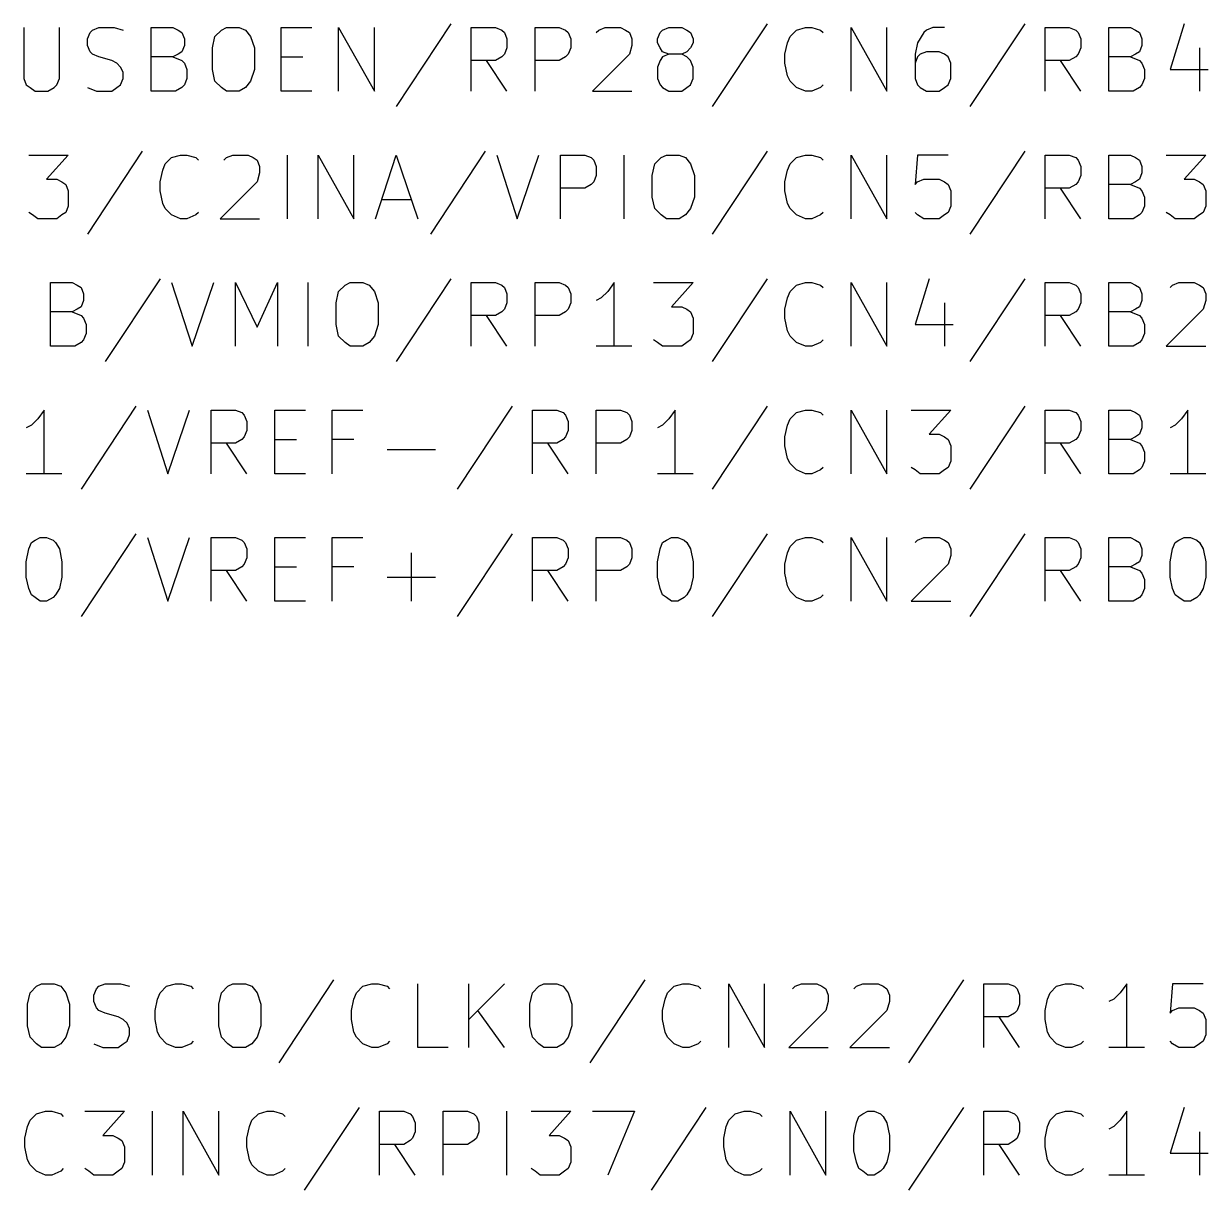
# Model space of a CAD drawing. Extents: x 10 to 287, y -200 to -10.
# Drawn here: x 123.77 to 147.37, y -101.22 to -77.98 of the extents above; entities that cross this region are included whole.
import ezdxf

# ---------------------------------------------------------------- set-up
doc = ezdxf.new("R2010")
doc.units = 0
doc.header["$MEASUREMENT"] = 0

msp = doc.modelspace()

# ---------------------------------------------------------------- linework, layer by layer
at = {"layer": 'Cyan 2'}
for p, q in [((123.774, -78.0542), (123.774, -79.0702)), ((124.485, -79.0702), (124.485, -78.0542)), ((125.095, -78.1558), (125.146, -78.105)), ((125.146, -78.105), (125.273, -78.0542)), ((125.273, -78.0542), (125.578, -78.0542)), ((125.578, -78.0542), (125.755, -78.105)), ((126.314, -79.3242), (126.314, -78.0542)), ((126.314, -78.0542), (126.746, -78.0542)), ((126.746, -78.0542), (126.848, -78.105)), ((126.848, -78.105), (126.924, -78.1558)), ((127.584, -78.232), (127.711, -78.105)), ((127.711, -78.105), (127.813, -78.0542)), ((127.813, -78.0542), (128.067, -78.0542)), ((128.067, -78.0542), (128.194, -78.105)), ((128.194, -78.105), (128.295, -78.232)), ((128.905, -79.3242), (128.905, -78.0542)), ((128.905, -78.0542), (129.515, -78.0542)), ((130.048, -79.3242), (130.048, -78.0542)), ((130.048, -78.0542), (130.759, -79.3242)), ((130.759, -79.3242), (130.759, -78.0542)), ((132.283, -77.978), (131.191, -79.629)), ((132.69, -79.3242), (132.69, -78.0542)), ((132.69, -78.0542), (133.172, -78.0542)), ((133.172, -78.0542), (133.299, -78.105)), ((133.299, -78.105), (133.35, -78.1558)), ((133.96, -79.3242), (133.96, -78.0542)), ((133.96, -78.0542), (134.442, -78.0542)), ((134.442, -78.0542), (134.569, -78.105)), ((134.569, -78.105), (134.62, -78.1558)), ((135.179, -78.1558), (135.23, -78.105)), ((135.23, -78.105), (135.357, -78.0542)), ((135.357, -78.0542), (135.661, -78.0542)), ((135.661, -78.0542), (135.763, -78.105)), ((135.763, -78.105), (135.839, -78.1558)), ((136.449, -78.1558), (136.5, -78.105)), ((136.5, -78.105), (136.627, -78.0542)), ((136.627, -78.0542), (136.881, -78.0542)), ((136.881, -78.0542), (136.982, -78.105)), ((136.982, -78.105), (137.058, -78.1558)), ((138.582, -77.978), (137.49, -79.629)), ((139.04, -78.232), (139.167, -78.105)), ((139.167, -78.105), (139.344, -78.0542)), ((139.344, -78.0542), (139.471, -78.0542)), ((139.471, -78.0542), (139.649, -78.105)), ((139.649, -78.105), (139.7, -78.1558)), ((140.259, -79.3242), (140.259, -78.0542)), ((140.259, -78.0542), (140.97, -79.3242)), ((140.97, -79.3242), (140.97, -78.0542)), ((141.757, -78.105), (141.707, -78.1558)), ((141.884, -78.0542), (141.757, -78.105)), ((142.113, -78.0542), (141.884, -78.0542)), ((143.713, -77.978), (142.621, -79.629)), ((144.12, -79.3242), (144.12, -78.0542)), ((144.12, -78.0542), (144.602, -78.0542)), ((144.602, -78.0542), (144.729, -78.105)), ((144.729, -78.105), (144.78, -78.1558)), ((145.39, -79.3242), (145.39, -78.0542)), ((145.39, -78.0542), (145.821, -78.0542)), ((145.821, -78.0542), (145.923, -78.105)), ((145.923, -78.105), (145.999, -78.1558)), ((146.888, -77.978), (146.609, -78.8924)), ((125.044, -78.2828), (125.095, -78.1558)), ((125.044, -78.4098), (125.044, -78.2828)), ((126.924, -78.1558), (126.975, -78.2828)), ((126.975, -78.2828), (126.975, -78.4098)), ((127.533, -78.4606), (127.584, -78.232)), ((128.295, -78.232), (128.372, -78.4606)), ((133.35, -78.1558), (133.401, -78.2828)), ((133.401, -78.2828), (133.401, -78.4606)), ((134.62, -78.1558), (134.671, -78.2828)), ((134.671, -78.2828), (134.671, -78.4606)), ((135.839, -78.1558), (135.89, -78.2828)), ((135.89, -78.2828), (135.89, -78.4098)), ((136.398, -78.2828), (136.449, -78.1558)), ((136.398, -78.359), (136.398, -78.2828)), ((137.058, -78.1558), (137.109, -78.2828)), ((137.109, -78.2828), (137.109, -78.359)), ((138.989, -78.359), (139.04, -78.232)), ((141.707, -78.1558), (141.58, -78.359)), ((144.78, -78.1558), (144.831, -78.2828)), ((144.831, -78.2828), (144.831, -78.4606)), ((145.999, -78.1558), (146.05, -78.2828)), ((146.05, -78.2828), (146.05, -78.4098)), ((125.095, -78.5368), (125.044, -78.4098)), ((125.146, -78.5876), (125.095, -78.5368)), ((126.924, -78.5368), (126.848, -78.5876)), ((126.975, -78.4098), (126.924, -78.5368)), ((127.533, -78.8924), (127.533, -78.4606)), ((128.372, -78.4606), (128.372, -78.8924)), ((133.401, -78.4606), (133.35, -78.5876)), ((134.671, -78.4606), (134.62, -78.5876)), ((135.89, -78.4098), (135.839, -78.5876)), ((136.449, -78.4606), (136.398, -78.359)), ((136.5, -78.5368), (136.449, -78.4606)), ((136.627, -78.5876), (136.5, -78.5368)), ((136.982, -78.5368), (136.881, -78.5876)), ((137.058, -78.4606), (136.982, -78.5368)), ((137.109, -78.359), (137.058, -78.4606)), ((138.938, -78.5876), (138.989, -78.359)), ((141.58, -78.359), (141.529, -78.5876)), ((141.757, -78.5368), (141.63, -78.5876)), ((142.011, -78.5368), (141.757, -78.5368)), ((142.113, -78.5876), (142.011, -78.5368)), ((144.831, -78.4606), (144.78, -78.5876)), ((145.999, -78.5368), (145.923, -78.5876)), ((146.05, -78.4098), (145.999, -78.5368)), ((147.193, -78.4606), (147.193, -79.3242)), ((125.273, -78.6384), (125.146, -78.5876)), ((125.527, -78.7146), (125.273, -78.6384)), ((125.628, -78.7654), (125.527, -78.7146)), ((125.705, -78.8416), (125.628, -78.7654)), ((126.746, -78.6384), (126.314, -78.6384)), ((126.848, -78.5876), (126.746, -78.6384)), ((126.746, -78.6384), (126.924, -78.7146)), ((126.924, -78.7146), (126.975, -78.7654)), ((126.975, -78.7654), (127.025, -78.8924)), ((128.905, -78.6384), (129.337, -78.6384)), ((133.172, -78.7146), (132.69, -78.7146)), ((133.401, -79.3242), (132.994, -78.7146)), ((133.299, -78.6384), (133.172, -78.7146)), ((133.35, -78.5876), (133.299, -78.6384)), ((134.442, -78.7146), (133.96, -78.7146)), ((134.569, -78.6384), (134.442, -78.7146)), ((134.62, -78.5876), (134.569, -78.6384)), ((135.839, -78.5876), (135.103, -79.3242)), ((136.449, -78.7146), (136.398, -78.8416)), ((136.5, -78.6384), (136.449, -78.7146)), ((136.627, -78.5876), (136.5, -78.6384)), ((136.881, -78.5876), (136.627, -78.5876)), ((136.982, -78.6384), (136.881, -78.5876)), ((137.058, -78.7146), (136.982, -78.6384)), ((137.109, -78.8416), (137.058, -78.7146)), ((138.938, -78.7654), (138.938, -78.5876)), ((138.989, -79.0194), (138.938, -78.7654)), ((141.529, -78.5876), (141.529, -79.0702)), ((141.58, -78.6384), (141.529, -78.7654)), ((141.63, -78.5876), (141.58, -78.6384)), ((142.189, -78.6384), (142.113, -78.5876)), ((142.24, -78.7654), (142.189, -78.6384)), ((142.24, -79.0702), (142.24, -78.7654)), ((144.602, -78.7146), (144.12, -78.7146)), ((144.831, -79.3242), (144.424, -78.7146)), ((144.729, -78.6384), (144.602, -78.7146)), ((144.78, -78.5876), (144.729, -78.6384)), ((145.821, -78.6384), (145.39, -78.6384)), ((145.923, -78.5876), (145.821, -78.6384)), ((145.821, -78.6384), (145.999, -78.7146)), ((145.999, -78.7146), (146.05, -78.7654)), ((146.05, -78.7654), (146.101, -78.8924)), ((125.755, -78.9432), (125.705, -78.8416)), ((125.755, -79.0702), (125.755, -78.9432)), ((127.025, -78.8924), (127.025, -79.0702)), ((127.584, -79.121), (127.533, -78.8924)), ((128.372, -78.8924), (128.295, -79.121)), ((136.398, -78.8416), (136.398, -79.0702)), ((137.109, -79.0702), (137.109, -78.8416)), ((139.04, -79.121), (138.989, -79.0194)), ((146.101, -78.8924), (146.101, -79.0702)), ((146.609, -78.8924), (147.371, -78.8924)), ((123.774, -79.0702), (123.825, -79.1972)), ((123.825, -79.1972), (123.901, -79.248)), ((123.901, -79.248), (124.003, -79.3242)), ((124.257, -79.3242), (124.384, -79.248)), ((124.384, -79.248), (124.435, -79.1972)), ((124.435, -79.1972), (124.485, -79.0702)), ((125.044, -79.248), (125.222, -79.3242)), ((125.527, -79.3242), (125.628, -79.248)), ((125.628, -79.248), (125.705, -79.1972)), ((125.705, -79.1972), (125.755, -79.0702)), ((126.924, -79.248), (126.797, -79.3242)), ((126.975, -79.1972), (126.924, -79.248)), ((127.025, -79.0702), (126.975, -79.1972)), ((127.711, -79.248), (127.584, -79.121)), ((127.813, -79.3242), (127.711, -79.248)), ((128.194, -79.248), (128.067, -79.3242)), ((128.295, -79.121), (128.194, -79.248)), ((136.398, -79.0702), (136.449, -79.1972)), ((136.449, -79.1972), (136.5, -79.248)), ((136.5, -79.248), (136.627, -79.3242)), ((136.881, -79.3242), (136.982, -79.248)), ((136.982, -79.248), (137.058, -79.1972)), ((137.058, -79.1972), (137.109, -79.0702)), ((139.167, -79.248), (139.04, -79.121)), ((139.344, -79.3242), (139.167, -79.248)), ((139.649, -79.248), (139.471, -79.3242)), ((139.7, -79.1972), (139.649, -79.248)), ((141.529, -79.0702), (141.58, -79.1972)), ((141.58, -79.1972), (141.63, -79.248)), ((141.63, -79.248), (141.757, -79.3242)), ((142.011, -79.3242), (142.113, -79.248)), ((142.113, -79.248), (142.189, -79.1972)), ((142.189, -79.1972), (142.24, -79.0702)), ((145.999, -79.248), (145.872, -79.3242)), ((146.05, -79.1972), (145.999, -79.248)), ((146.101, -79.0702), (146.05, -79.1972)), ((124.003, -79.3242), (124.257, -79.3242)), ((125.222, -79.3242), (125.527, -79.3242)), ((126.797, -79.3242), (126.314, -79.3242)), ((128.067, -79.3242), (127.813, -79.3242)), ((129.515, -79.3242), (128.905, -79.3242)), ((135.103, -79.3242), (135.89, -79.3242)), ((136.627, -79.3242), (136.881, -79.3242)), ((139.471, -79.3242), (139.344, -79.3242)), ((141.757, -79.3242), (142.011, -79.3242)), ((145.872, -79.3242), (145.39, -79.3242)), ((123.876, -80.5942), (124.663, -80.5942)), ((124.663, -80.5942), (124.231, -81.0768)), ((126.136, -80.518), (125.044, -82.169)), ((126.594, -80.772), (126.721, -80.645)), ((126.721, -80.645), (126.898, -80.5942)), ((126.898, -80.5942), (127.025, -80.5942)), ((127.025, -80.5942), (127.203, -80.645)), ((127.203, -80.645), (127.254, -80.6958)), ((127.762, -80.6958), (127.813, -80.645)), ((127.813, -80.645), (127.94, -80.5942)), ((127.94, -80.5942), (128.245, -80.5942)), ((128.245, -80.5942), (128.346, -80.645)), ((128.346, -80.645), (128.422, -80.6958)), ((128.422, -80.6958), (128.473, -80.8228)), ((129.032, -81.8642), (129.032, -80.5942)), ((129.642, -81.8642), (129.642, -80.5942)), ((129.642, -80.5942), (130.353, -81.8642)), ((130.353, -81.8642), (130.353, -80.5942)), ((130.785, -81.8642), (131.191, -80.5942)), ((131.191, -80.5942), (131.623, -81.8642)), ((132.969, -80.518), (131.877, -82.169)), ((133.198, -80.5942), (133.604, -81.8642)), ((133.604, -81.8642), (134.036, -80.5942)), ((134.468, -81.8642), (134.468, -80.5942)), ((134.468, -80.5942), (134.95, -80.5942)), ((134.95, -80.5942), (135.077, -80.645)), ((135.077, -80.645), (135.128, -80.6958)), ((135.128, -80.6958), (135.179, -80.8228)), ((135.738, -81.8642), (135.738, -80.5942)), ((136.347, -80.772), (136.474, -80.645)), ((136.474, -80.645), (136.576, -80.5942)), ((136.576, -80.5942), (136.83, -80.5942)), ((136.83, -80.5942), (136.957, -80.645)), ((136.957, -80.645), (137.058, -80.772)), ((138.582, -80.518), (137.49, -82.169)), ((139.04, -80.772), (139.167, -80.645)), ((139.167, -80.645), (139.344, -80.5942)), ((139.344, -80.5942), (139.471, -80.5942)), ((139.471, -80.5942), (139.649, -80.645)), ((139.649, -80.645), (139.7, -80.6958)), ((140.259, -81.8642), (140.259, -80.5942)), ((140.259, -80.5942), (140.97, -81.8642)), ((140.97, -81.8642), (140.97, -80.5942)), ((141.58, -80.5942), (141.529, -81.1784)), ((142.189, -80.5942), (141.58, -80.5942)), ((143.713, -80.518), (142.621, -82.169)), ((144.12, -81.8642), (144.12, -80.5942)), ((144.12, -80.5942), (144.602, -80.5942)), ((144.602, -80.5942), (144.729, -80.645)), ((144.729, -80.645), (144.78, -80.6958)), ((144.78, -80.6958), (144.831, -80.8228)), ((145.39, -81.8642), (145.39, -80.5942)), ((145.39, -80.5942), (145.821, -80.5942)), ((145.821, -80.5942), (145.923, -80.645)), ((145.923, -80.645), (145.999, -80.6958)), ((145.999, -80.6958), (146.05, -80.8228)), ((146.533, -80.5942), (147.32, -80.5942)), ((147.32, -80.5942), (146.888, -81.0768)), ((126.492, -81.1276), (126.543, -80.899)), ((126.543, -80.899), (126.594, -80.772)), ((128.473, -80.8228), (128.473, -80.9498)), ((135.179, -80.8228), (135.179, -81.0006)), ((136.296, -81.0006), (136.347, -80.772)), ((137.058, -80.772), (137.135, -81.0006)), ((138.938, -81.1276), (138.989, -80.899)), ((138.989, -80.899), (139.04, -80.772)), ((144.831, -80.8228), (144.831, -81.0006)), ((146.05, -80.8228), (146.05, -80.9498)), ((124.231, -81.0768), (124.435, -81.0768)), ((124.435, -81.0768), (124.536, -81.1276)), ((124.536, -81.1276), (124.612, -81.1784)), ((126.492, -81.3054), (126.492, -81.1276)), ((128.422, -81.1276), (127.686, -81.8642)), ((128.473, -80.9498), (128.422, -81.1276)), ((135.128, -81.1276), (135.077, -81.1784)), ((135.179, -81.0006), (135.128, -81.1276)), ((136.296, -81.4324), (136.296, -81.0006)), ((137.135, -81.0006), (137.135, -81.4324)), ((138.938, -81.3054), (138.938, -81.1276)), ((141.529, -81.1784), (141.58, -81.1276)), ((141.58, -81.1276), (141.707, -81.0768)), ((141.707, -81.0768), (142.011, -81.0768)), ((142.011, -81.0768), (142.113, -81.1276)), ((142.113, -81.1276), (142.189, -81.1784)), ((144.78, -81.1276), (144.729, -81.1784)), ((144.831, -81.0006), (144.78, -81.1276)), ((145.923, -81.1276), (145.821, -81.1784)), ((145.999, -81.0768), (145.923, -81.1276)), ((146.05, -80.9498), (145.999, -81.0768)), ((146.888, -81.0768), (147.091, -81.0768)), ((147.091, -81.0768), (147.193, -81.1276)), ((147.193, -81.1276), (147.269, -81.1784)), ((124.612, -81.1784), (124.663, -81.3054)), ((124.663, -81.3054), (124.663, -81.6102)), ((126.543, -81.5594), (126.492, -81.3054)), ((134.95, -81.2546), (134.468, -81.2546)), ((135.077, -81.1784), (134.95, -81.2546)), ((138.989, -81.5594), (138.938, -81.3054)), ((142.189, -81.1784), (142.24, -81.3054)), ((142.24, -81.3054), (142.24, -81.6102)), ((144.602, -81.2546), (144.12, -81.2546)), ((144.831, -81.8642), (144.424, -81.2546)), ((144.729, -81.1784), (144.602, -81.2546)), ((145.821, -81.1784), (145.39, -81.1784)), ((145.821, -81.1784), (145.999, -81.2546)), ((145.999, -81.2546), (146.05, -81.3054)), ((146.05, -81.3054), (146.101, -81.4324)), ((147.269, -81.1784), (147.32, -81.3054)), ((147.32, -81.3054), (147.32, -81.6102)), ((124.663, -81.6102), (124.612, -81.7372)), ((126.594, -81.661), (126.543, -81.5594)), ((130.912, -81.4832), (131.496, -81.4832)), ((136.347, -81.661), (136.296, -81.4324)), ((137.135, -81.4324), (137.058, -81.661)), ((139.04, -81.661), (138.989, -81.5594)), ((142.24, -81.6102), (142.189, -81.7372)), ((146.101, -81.6102), (146.05, -81.7372)), ((146.101, -81.4324), (146.101, -81.6102)), ((147.32, -81.6102), (147.269, -81.7372)), ((123.952, -81.788), (123.876, -81.7372)), ((124.054, -81.8642), (123.952, -81.788)), ((124.435, -81.8642), (124.054, -81.8642)), ((124.536, -81.788), (124.435, -81.8642)), ((124.612, -81.7372), (124.536, -81.788)), ((126.721, -81.788), (126.594, -81.661)), ((126.898, -81.8642), (126.721, -81.788)), ((127.025, -81.8642), (126.898, -81.8642)), ((127.203, -81.788), (127.025, -81.8642)), ((127.254, -81.7372), (127.203, -81.788)), ((127.686, -81.8642), (128.473, -81.8642)), ((136.474, -81.788), (136.347, -81.661)), ((136.576, -81.8642), (136.474, -81.788)), ((136.83, -81.8642), (136.576, -81.8642)), ((136.957, -81.788), (136.83, -81.8642)), ((137.058, -81.661), (136.957, -81.788)), ((139.167, -81.788), (139.04, -81.661)), ((139.344, -81.8642), (139.167, -81.788)), ((139.471, -81.8642), (139.344, -81.8642)), ((139.649, -81.788), (139.471, -81.8642)), ((139.7, -81.7372), (139.649, -81.788)), ((141.58, -81.788), (141.529, -81.7372)), ((141.707, -81.8642), (141.58, -81.788)), ((142.011, -81.8642), (141.707, -81.8642)), ((142.113, -81.788), (142.011, -81.8642)), ((142.189, -81.7372), (142.113, -81.788)), ((145.872, -81.8642), (145.39, -81.8642)), ((145.999, -81.788), (145.872, -81.8642)), ((146.05, -81.7372), (145.999, -81.788)), ((146.609, -81.788), (146.533, -81.7372)), ((146.71, -81.8642), (146.609, -81.788)), ((147.091, -81.8642), (146.71, -81.8642)), ((147.193, -81.788), (147.091, -81.8642)), ((147.269, -81.7372), (147.193, -81.788)), ((126.492, -83.058), (125.4, -84.709)), ((132.283, -83.058), (131.191, -84.709)), ((138.582, -83.058), (137.49, -84.709)), ((141.808, -83.058), (141.529, -83.9724)), ((143.713, -83.058), (142.621, -84.709)), ((124.308, -84.4042), (124.308, -83.1342)), ((124.308, -83.1342), (124.739, -83.1342)), ((124.739, -83.1342), (124.841, -83.185)), ((124.841, -83.185), (124.917, -83.2358)), ((124.917, -83.2358), (124.968, -83.3628)), ((126.721, -83.1342), (127.127, -84.4042)), ((127.127, -84.4042), (127.559, -83.1342)), ((127.991, -84.4042), (127.991, -83.1342)), ((127.991, -83.1342), (128.422, -84.0232)), ((128.422, -84.0232), (128.829, -83.1342)), ((128.829, -83.1342), (128.829, -84.4042)), ((129.438, -84.4042), (129.438, -83.1342)), ((130.048, -83.312), (130.175, -83.185)), ((130.175, -83.185), (130.277, -83.1342)), ((130.277, -83.1342), (130.531, -83.1342)), ((130.531, -83.1342), (130.658, -83.185)), ((130.658, -83.185), (130.759, -83.312)), ((132.69, -84.4042), (132.69, -83.1342)), ((132.69, -83.1342), (133.172, -83.1342)), ((133.172, -83.1342), (133.299, -83.185)), ((133.299, -83.185), (133.35, -83.2358)), ((133.35, -83.2358), (133.401, -83.3628)), ((133.96, -84.4042), (133.96, -83.1342)), ((133.96, -83.1342), (134.442, -83.1342)), ((134.442, -83.1342), (134.569, -83.185)), ((134.569, -83.185), (134.62, -83.2358)), ((134.62, -83.2358), (134.671, -83.3628)), ((135.534, -83.1342), (135.407, -83.312)), ((135.534, -84.4042), (135.534, -83.1342)), ((136.322, -83.1342), (137.109, -83.1342)), ((137.109, -83.1342), (136.677, -83.6168)), ((139.04, -83.312), (139.167, -83.185)), ((139.167, -83.185), (139.344, -83.1342)), ((139.344, -83.1342), (139.471, -83.1342)), ((139.471, -83.1342), (139.649, -83.185)), ((139.649, -83.185), (139.7, -83.2358)), ((140.259, -84.4042), (140.259, -83.1342)), ((140.259, -83.1342), (140.97, -84.4042)), ((140.97, -84.4042), (140.97, -83.1342)), ((144.12, -84.4042), (144.12, -83.1342)), ((144.12, -83.1342), (144.602, -83.1342)), ((144.602, -83.1342), (144.729, -83.185)), ((144.729, -83.185), (144.78, -83.2358)), ((144.78, -83.2358), (144.831, -83.3628)), ((145.39, -84.4042), (145.39, -83.1342)), ((145.39, -83.1342), (145.821, -83.1342)), ((145.821, -83.1342), (145.923, -83.185)), ((145.923, -83.185), (145.999, -83.2358)), ((145.999, -83.2358), (146.05, -83.3628)), ((146.609, -83.2358), (146.66, -83.185)), ((146.66, -83.185), (146.787, -83.1342)), ((146.787, -83.1342), (147.091, -83.1342)), ((147.091, -83.1342), (147.193, -83.185)), ((147.193, -83.185), (147.269, -83.2358)), ((147.269, -83.2358), (147.32, -83.3628)), ((124.968, -83.4898), (124.917, -83.6168)), ((124.968, -83.3628), (124.968, -83.4898)), ((129.997, -83.5406), (130.048, -83.312)), ((130.759, -83.312), (130.835, -83.5406)), ((133.401, -83.3628), (133.401, -83.5406)), ((134.671, -83.3628), (134.671, -83.5406)), ((135.28, -83.439), (135.179, -83.4898)), ((135.407, -83.312), (135.28, -83.439)), ((138.938, -83.6676), (138.989, -83.439)), ((138.989, -83.439), (139.04, -83.312)), ((144.831, -83.3628), (144.831, -83.5406)), ((146.05, -83.4898), (145.999, -83.6168)), ((146.05, -83.3628), (146.05, -83.4898)), ((147.32, -83.4898), (147.269, -83.6676)), ((147.32, -83.3628), (147.32, -83.4898)), ((124.739, -83.7184), (124.308, -83.7184)), ((124.841, -83.6676), (124.739, -83.7184)), ((124.739, -83.7184), (124.917, -83.7946)), ((124.917, -83.6168), (124.841, -83.6676)), ((129.997, -83.9724), (129.997, -83.5406)), ((130.835, -83.5406), (130.835, -83.9724)), ((133.299, -83.7184), (133.172, -83.7946)), ((133.35, -83.6676), (133.299, -83.7184)), ((133.401, -83.5406), (133.35, -83.6676)), ((134.569, -83.7184), (134.442, -83.7946)), ((134.62, -83.6676), (134.569, -83.7184)), ((134.671, -83.5406), (134.62, -83.6676)), ((136.677, -83.6168), (136.881, -83.6168)), ((136.881, -83.6168), (136.982, -83.6676)), ((136.982, -83.6676), (137.058, -83.7184)), ((137.058, -83.7184), (137.109, -83.8454)), ((138.938, -83.8454), (138.938, -83.6676)), ((142.113, -83.5406), (142.113, -84.4042)), ((144.729, -83.7184), (144.602, -83.7946)), ((144.78, -83.6676), (144.729, -83.7184)), ((144.831, -83.5406), (144.78, -83.6676)), ((145.821, -83.7184), (145.39, -83.7184)), ((145.923, -83.6676), (145.821, -83.7184)), ((145.821, -83.7184), (145.999, -83.7946)), ((145.999, -83.6168), (145.923, -83.6676)), ((147.269, -83.6676), (146.533, -84.4042)), ((124.917, -83.7946), (124.968, -83.8454)), ((124.968, -83.8454), (125.019, -83.9724)), ((125.019, -83.9724), (125.019, -84.1502)), ((130.048, -84.201), (129.997, -83.9724)), ((130.835, -83.9724), (130.759, -84.201)), ((133.172, -83.7946), (132.69, -83.7946)), ((133.401, -84.4042), (132.994, -83.7946)), ((134.442, -83.7946), (133.96, -83.7946)), ((137.109, -83.8454), (137.109, -84.1502)), ((138.989, -84.0994), (138.938, -83.8454)), ((141.529, -83.9724), (142.291, -83.9724)), ((144.602, -83.7946), (144.12, -83.7946)), ((144.831, -84.4042), (144.424, -83.7946)), ((145.999, -83.7946), (146.05, -83.8454)), ((146.05, -83.8454), (146.101, -83.9724)), ((146.101, -83.9724), (146.101, -84.1502)), ((125.019, -84.1502), (124.968, -84.2772)), ((130.175, -84.328), (130.048, -84.201)), ((130.759, -84.201), (130.658, -84.328)), ((137.109, -84.1502), (137.058, -84.2772)), ((139.04, -84.201), (138.989, -84.0994)), ((139.167, -84.328), (139.04, -84.201)), ((146.101, -84.1502), (146.05, -84.2772)), ((124.79, -84.4042), (124.308, -84.4042)), ((124.917, -84.328), (124.79, -84.4042)), ((124.968, -84.2772), (124.917, -84.328)), ((130.277, -84.4042), (130.175, -84.328)), ((130.531, -84.4042), (130.277, -84.4042)), ((130.658, -84.328), (130.531, -84.4042)), ((135.89, -84.4042), (135.179, -84.4042)), ((136.398, -84.328), (136.322, -84.2772)), ((136.5, -84.4042), (136.398, -84.328)), ((136.881, -84.4042), (136.5, -84.4042)), ((136.982, -84.328), (136.881, -84.4042)), ((137.058, -84.2772), (136.982, -84.328)), ((139.344, -84.4042), (139.167, -84.328)), ((139.471, -84.4042), (139.344, -84.4042)), ((139.649, -84.328), (139.471, -84.4042)), ((139.7, -84.2772), (139.649, -84.328)), ((145.872, -84.4042), (145.39, -84.4042)), ((145.999, -84.328), (145.872, -84.4042)), ((146.05, -84.2772), (145.999, -84.328)), ((146.533, -84.4042), (147.32, -84.4042)), ((126.009, -85.598), (124.917, -87.249)), ((133.502, -85.598), (132.41, -87.249)), ((138.582, -85.598), (137.49, -87.249)), ((143.713, -85.598), (142.621, -87.249)), ((124.054, -85.852), (123.927, -85.979)), ((124.181, -85.6742), (124.054, -85.852)), ((124.181, -86.9442), (124.181, -85.6742)), ((126.238, -85.6742), (126.644, -86.9442)), ((126.644, -86.9442), (127.076, -85.6742)), ((127.508, -86.9442), (127.508, -85.6742)), ((127.508, -85.6742), (127.991, -85.6742)), ((127.991, -85.6742), (128.118, -85.725)), ((128.118, -85.725), (128.168, -85.7758)), ((128.168, -85.7758), (128.219, -85.9028)), ((128.778, -86.9442), (128.778, -85.6742)), ((128.778, -85.6742), (129.388, -85.6742)), ((129.921, -86.9442), (129.921, -85.6742)), ((129.921, -85.6742), (130.531, -85.6742)), ((133.909, -86.9442), (133.909, -85.6742)), ((133.909, -85.6742), (134.391, -85.6742)), ((134.391, -85.6742), (134.518, -85.725)), ((134.518, -85.725), (134.569, -85.7758)), ((134.569, -85.7758), (134.62, -85.9028)), ((135.179, -86.9442), (135.179, -85.6742)), ((135.179, -85.6742), (135.661, -85.6742)), ((135.661, -85.6742), (135.788, -85.725)), ((135.788, -85.725), (135.839, -85.7758)), ((135.839, -85.7758), (135.89, -85.9028)), ((136.627, -85.852), (136.5, -85.979)), ((136.754, -85.6742), (136.627, -85.852)), ((136.754, -86.9442), (136.754, -85.6742)), ((138.989, -85.979), (139.04, -85.852)), ((139.04, -85.852), (139.167, -85.725)), ((139.167, -85.725), (139.344, -85.6742)), ((139.344, -85.6742), (139.471, -85.6742)), ((139.471, -85.6742), (139.649, -85.725)), ((139.649, -85.725), (139.7, -85.7758)), ((140.259, -86.9442), (140.259, -85.6742)), ((140.259, -85.6742), (140.97, -86.9442)), ((140.97, -86.9442), (140.97, -85.6742)), ((141.453, -85.6742), (142.24, -85.6742)), ((142.24, -85.6742), (141.808, -86.1568)), ((144.12, -86.9442), (144.12, -85.6742)), ((144.12, -85.6742), (144.602, -85.6742)), ((144.602, -85.6742), (144.729, -85.725)), ((144.729, -85.725), (144.78, -85.7758)), ((144.78, -85.7758), (144.831, -85.9028)), ((145.39, -86.9442), (145.39, -85.6742)), ((145.39, -85.6742), (145.821, -85.6742)), ((145.821, -85.6742), (145.923, -85.725)), ((145.923, -85.725), (145.999, -85.7758)), ((145.999, -85.7758), (146.05, -85.9028)), ((146.837, -85.852), (146.71, -85.979)), ((146.964, -85.6742), (146.837, -85.852)), ((146.964, -86.9442), (146.964, -85.6742)), ((123.927, -85.979), (123.825, -86.0298)), ((128.219, -86.0806), (128.168, -86.2076)), ((128.219, -85.9028), (128.219, -86.0806)), ((134.62, -86.0806), (134.569, -86.2076)), ((134.62, -85.9028), (134.62, -86.0806)), ((135.89, -86.0806), (135.839, -86.2076)), ((135.89, -85.9028), (135.89, -86.0806)), ((136.5, -85.979), (136.398, -86.0298)), ((138.938, -86.2076), (138.989, -85.979)), ((144.831, -86.0806), (144.78, -86.2076)), ((144.831, -85.9028), (144.831, -86.0806)), ((146.05, -86.0298), (145.999, -86.1568)), ((146.05, -85.9028), (146.05, -86.0298)), ((146.71, -85.979), (146.609, -86.0298)), ((127.991, -86.3346), (127.508, -86.3346)), ((128.219, -86.9442), (127.813, -86.3346)), ((128.118, -86.2584), (127.991, -86.3346)), ((128.168, -86.2076), (128.118, -86.2584)), ((128.778, -86.2584), (129.21, -86.2584)), ((130.353, -86.2584), (129.921, -86.2584)), ((134.391, -86.3346), (133.909, -86.3346)), ((134.62, -86.9442), (134.214, -86.3346)), ((134.518, -86.2584), (134.391, -86.3346)), ((134.569, -86.2076), (134.518, -86.2584)), ((135.661, -86.3346), (135.179, -86.3346)), ((135.788, -86.2584), (135.661, -86.3346)), ((135.839, -86.2076), (135.788, -86.2584)), ((138.938, -86.3854), (138.938, -86.2076)), ((141.808, -86.1568), (142.011, -86.1568)), ((142.011, -86.1568), (142.113, -86.2076)), ((142.113, -86.2076), (142.189, -86.2584)), ((142.189, -86.2584), (142.24, -86.3854)), ((144.602, -86.3346), (144.12, -86.3346)), ((144.831, -86.9442), (144.424, -86.3346)), ((144.729, -86.2584), (144.602, -86.3346)), ((144.78, -86.2076), (144.729, -86.2584)), ((145.821, -86.2584), (145.39, -86.2584)), ((145.923, -86.2076), (145.821, -86.2584)), ((145.821, -86.2584), (145.999, -86.3346)), ((145.999, -86.1568), (145.923, -86.2076)), ((145.999, -86.3346), (146.05, -86.3854)), ((131.013, -86.4616), (131.978, -86.4616)), ((138.989, -86.6394), (138.938, -86.3854)), ((142.24, -86.3854), (142.24, -86.6902)), ((146.05, -86.3854), (146.101, -86.5124)), ((146.101, -86.5124), (146.101, -86.6902)), ((139.04, -86.741), (138.989, -86.6394)), ((139.167, -86.868), (139.04, -86.741)), ((139.7, -86.8172), (139.649, -86.868)), ((141.529, -86.868), (141.453, -86.8172)), ((142.189, -86.8172), (142.113, -86.868)), ((142.24, -86.6902), (142.189, -86.8172)), ((146.05, -86.8172), (145.999, -86.868)), ((146.101, -86.6902), (146.05, -86.8172)), ((124.536, -86.9442), (123.825, -86.9442)), ((129.388, -86.9442), (128.778, -86.9442)), ((137.109, -86.9442), (136.398, -86.9442)), ((139.344, -86.9442), (139.167, -86.868)), ((139.471, -86.9442), (139.344, -86.9442)), ((139.649, -86.868), (139.471, -86.9442)), ((141.63, -86.9442), (141.529, -86.868)), ((142.011, -86.9442), (141.63, -86.9442)), ((142.113, -86.868), (142.011, -86.9442)), ((145.872, -86.9442), (145.39, -86.9442)), ((145.999, -86.868), (145.872, -86.9442)), ((147.32, -86.9442), (146.609, -86.9442)), ((124.003, -88.265), (124.104, -88.2142)), ((124.104, -88.2142), (124.231, -88.2142)), ((124.231, -88.2142), (124.358, -88.265)), ((126.009, -88.138), (124.917, -89.789)), ((126.238, -88.2142), (126.644, -89.4842)), ((126.644, -89.4842), (127.076, -88.2142)), ((127.508, -89.4842), (127.508, -88.2142)), ((127.508, -88.2142), (127.991, -88.2142)), ((127.991, -88.2142), (128.118, -88.265)), ((128.778, -89.4842), (128.778, -88.2142)), ((128.778, -88.2142), (129.388, -88.2142)), ((129.921, -89.4842), (129.921, -88.2142)), ((129.921, -88.2142), (130.531, -88.2142)), ((133.502, -88.138), (132.41, -89.789)), ((133.909, -89.4842), (133.909, -88.2142)), ((133.909, -88.2142), (134.391, -88.2142)), ((134.391, -88.2142), (134.518, -88.265)), ((135.179, -89.4842), (135.179, -88.2142)), ((135.179, -88.2142), (135.661, -88.2142)), ((135.661, -88.2142), (135.788, -88.265)), ((136.576, -88.265), (136.677, -88.2142)), ((136.677, -88.2142), (136.804, -88.2142)), ((136.804, -88.2142), (136.931, -88.265)), ((138.582, -88.138), (137.49, -89.789)), ((139.167, -88.265), (139.344, -88.2142)), ((139.344, -88.2142), (139.471, -88.2142)), ((139.471, -88.2142), (139.649, -88.265)), ((140.259, -89.4842), (140.259, -88.2142)), ((140.259, -88.2142), (140.97, -89.4842)), ((140.97, -89.4842), (140.97, -88.2142)), ((141.58, -88.265), (141.707, -88.2142)), ((141.707, -88.2142), (142.011, -88.2142)), ((142.011, -88.2142), (142.113, -88.265)), ((143.713, -88.138), (142.621, -89.789)), ((144.12, -89.4842), (144.12, -88.2142)), ((144.12, -88.2142), (144.602, -88.2142)), ((144.602, -88.2142), (144.729, -88.265)), ((145.39, -89.4842), (145.39, -88.2142)), ((145.39, -88.2142), (145.821, -88.2142)), ((145.821, -88.2142), (145.923, -88.265)), ((146.787, -88.265), (146.888, -88.2142)), ((146.888, -88.2142), (147.015, -88.2142)), ((147.015, -88.2142), (147.142, -88.265)), ((123.825, -88.6968), (123.876, -88.4428)), ((123.876, -88.4428), (123.927, -88.3158)), ((123.927, -88.3158), (124.003, -88.265)), ((124.358, -88.265), (124.409, -88.3158)), ((124.409, -88.3158), (124.485, -88.4428)), ((124.485, -88.4428), (124.536, -88.6968)), ((128.118, -88.265), (128.168, -88.3158)), ((128.168, -88.3158), (128.219, -88.4428)), ((128.219, -88.4428), (128.219, -88.6206)), ((134.518, -88.265), (134.569, -88.3158)), ((134.569, -88.3158), (134.62, -88.4428)), ((134.62, -88.4428), (134.62, -88.6206)), ((135.788, -88.265), (135.839, -88.3158)), ((135.839, -88.3158), (135.89, -88.4428)), ((135.89, -88.4428), (135.89, -88.6206)), ((136.398, -88.6968), (136.449, -88.4428)), ((136.449, -88.4428), (136.5, -88.3158)), ((136.5, -88.3158), (136.576, -88.265)), ((136.931, -88.265), (136.982, -88.3158)), ((136.982, -88.3158), (137.058, -88.4428)), ((137.058, -88.4428), (137.109, -88.6968)), ((138.989, -88.519), (139.04, -88.392)), ((139.04, -88.392), (139.167, -88.265)), ((139.649, -88.265), (139.7, -88.3158)), ((141.529, -88.3158), (141.58, -88.265)), ((142.113, -88.265), (142.189, -88.3158)), ((142.189, -88.3158), (142.24, -88.4428)), ((142.24, -88.4428), (142.24, -88.5698)), ((144.729, -88.265), (144.78, -88.3158)), ((144.78, -88.3158), (144.831, -88.4428)), ((144.831, -88.4428), (144.831, -88.6206)), ((145.923, -88.265), (145.999, -88.3158)), ((145.999, -88.3158), (146.05, -88.4428)), ((146.05, -88.4428), (146.05, -88.5698)), ((146.609, -88.6968), (146.66, -88.4428)), ((146.66, -88.4428), (146.71, -88.3158)), ((146.71, -88.3158), (146.787, -88.265)), ((147.142, -88.265), (147.193, -88.3158)), ((147.193, -88.3158), (147.269, -88.4428)), ((147.269, -88.4428), (147.32, -88.6968)), ((123.825, -89.0016), (123.825, -88.6968)), ((124.536, -88.6968), (124.536, -89.0016)), ((128.219, -88.6206), (128.168, -88.7476)), ((131.496, -89.4842), (131.496, -88.519)), ((134.62, -88.6206), (134.569, -88.7476)), ((135.89, -88.6206), (135.839, -88.7476)), ((136.398, -89.0016), (136.398, -88.6968)), ((137.109, -88.6968), (137.109, -89.0016)), ((138.938, -88.7476), (138.989, -88.519)), ((142.24, -88.5698), (142.189, -88.7476)), ((144.831, -88.6206), (144.78, -88.7476)), ((145.999, -88.6968), (145.923, -88.7476)), ((146.05, -88.5698), (145.999, -88.6968)), ((146.609, -89.0016), (146.609, -88.6968)), ((147.32, -88.6968), (147.32, -89.0016)), ((127.991, -88.8746), (127.508, -88.8746)), ((128.219, -89.4842), (127.813, -88.8746)), ((128.118, -88.7984), (127.991, -88.8746)), ((128.168, -88.7476), (128.118, -88.7984)), ((128.778, -88.7984), (129.21, -88.7984)), ((130.353, -88.7984), (129.921, -88.7984)), ((134.391, -88.8746), (133.909, -88.8746)), ((134.62, -89.4842), (134.214, -88.8746)), ((134.518, -88.7984), (134.391, -88.8746)), ((134.569, -88.7476), (134.518, -88.7984)), ((135.661, -88.8746), (135.179, -88.8746)), ((135.788, -88.7984), (135.661, -88.8746)), ((135.839, -88.7476), (135.788, -88.7984)), ((138.938, -88.9254), (138.938, -88.7476)), ((138.989, -89.1794), (138.938, -88.9254)), ((142.189, -88.7476), (141.453, -89.4842)), ((144.602, -88.8746), (144.12, -88.8746)), ((144.831, -89.4842), (144.424, -88.8746)), ((144.729, -88.7984), (144.602, -88.8746)), ((144.78, -88.7476), (144.729, -88.7984)), ((145.821, -88.7984), (145.39, -88.7984)), ((145.923, -88.7476), (145.821, -88.7984)), ((145.821, -88.7984), (145.999, -88.8746)), ((145.999, -88.8746), (146.05, -88.9254)), ((146.05, -88.9254), (146.101, -89.0524)), ((123.876, -89.2302), (123.825, -89.0016)), ((124.536, -89.0016), (124.485, -89.2302)), ((131.013, -89.0016), (131.978, -89.0016)), ((136.449, -89.2302), (136.398, -89.0016)), ((137.109, -89.0016), (137.058, -89.2302)), ((139.04, -89.281), (138.989, -89.1794)), ((146.101, -89.0524), (146.101, -89.2302)), ((146.66, -89.2302), (146.609, -89.0016)), ((147.32, -89.0016), (147.269, -89.2302)), ((123.927, -89.3572), (123.876, -89.2302)), ((124.003, -89.408), (123.927, -89.3572)), ((124.104, -89.4842), (124.003, -89.408)), ((124.358, -89.408), (124.231, -89.4842)), ((124.409, -89.3572), (124.358, -89.408)), ((124.485, -89.2302), (124.409, -89.3572)), ((136.5, -89.3572), (136.449, -89.2302)), ((136.576, -89.408), (136.5, -89.3572)), ((136.677, -89.4842), (136.576, -89.408)), ((136.931, -89.408), (136.804, -89.4842)), ((136.982, -89.3572), (136.931, -89.408)), ((137.058, -89.2302), (136.982, -89.3572)), ((139.167, -89.408), (139.04, -89.281)), ((139.344, -89.4842), (139.167, -89.408)), ((139.649, -89.408), (139.471, -89.4842)), ((139.7, -89.3572), (139.649, -89.408)), ((145.999, -89.408), (145.872, -89.4842)), ((146.05, -89.3572), (145.999, -89.408)), ((146.101, -89.2302), (146.05, -89.3572)), ((146.71, -89.3572), (146.66, -89.2302)), ((146.787, -89.408), (146.71, -89.3572)), ((146.888, -89.4842), (146.787, -89.408)), ((147.142, -89.408), (147.015, -89.4842)), ((147.193, -89.3572), (147.142, -89.408)), ((147.269, -89.2302), (147.193, -89.3572)), ((124.231, -89.4842), (124.104, -89.4842)), ((129.388, -89.4842), (128.778, -89.4842)), ((136.804, -89.4842), (136.677, -89.4842)), ((139.471, -89.4842), (139.344, -89.4842)), ((141.453, -89.4842), (142.24, -89.4842)), ((145.872, -89.4842), (145.39, -89.4842)), ((147.015, -89.4842), (146.888, -89.4842)), ((123.901, -97.282), (124.028, -97.155)), ((124.028, -97.155), (124.13, -97.1042)), ((124.13, -97.1042), (124.384, -97.1042)), ((124.384, -97.1042), (124.511, -97.155)), ((124.511, -97.155), (124.612, -97.282)), ((125.171, -97.3328), (125.222, -97.2058)), ((125.222, -97.2058), (125.273, -97.155)), ((125.273, -97.155), (125.4, -97.1042)), ((125.4, -97.1042), (125.705, -97.1042)), ((125.705, -97.1042), (125.882, -97.155)), ((126.492, -97.282), (126.619, -97.155)), ((126.619, -97.155), (126.797, -97.1042)), ((126.797, -97.1042), (126.924, -97.1042)), ((126.924, -97.1042), (127.102, -97.155)), ((127.102, -97.155), (127.152, -97.2058)), ((127.711, -97.282), (127.838, -97.155)), ((127.838, -97.155), (127.94, -97.1042)), ((127.94, -97.1042), (128.194, -97.1042)), ((128.194, -97.1042), (128.321, -97.155)), ((128.321, -97.155), (128.422, -97.282)), ((129.946, -97.028), (128.854, -98.679)), ((130.404, -97.282), (130.531, -97.155)), ((130.531, -97.155), (130.708, -97.1042)), ((130.708, -97.1042), (130.835, -97.1042)), ((130.835, -97.1042), (131.013, -97.155)), ((131.013, -97.155), (131.064, -97.2058)), ((131.623, -98.3742), (131.623, -97.1042)), ((132.639, -98.3742), (132.639, -97.1042)), ((133.35, -97.1042), (132.639, -97.8154)), ((133.909, -97.282), (134.036, -97.155)), ((134.036, -97.155), (134.137, -97.1042)), ((134.137, -97.1042), (134.391, -97.1042)), ((134.391, -97.1042), (134.518, -97.155)), ((134.518, -97.155), (134.62, -97.282)), ((136.144, -97.028), (135.052, -98.679)), ((136.601, -97.282), (136.728, -97.155)), ((136.728, -97.155), (136.906, -97.1042)), ((136.906, -97.1042), (137.033, -97.1042)), ((137.033, -97.1042), (137.211, -97.155)), ((137.211, -97.155), (137.262, -97.2058)), ((137.82, -98.3742), (137.82, -97.1042)), ((137.82, -97.1042), (138.532, -98.3742)), ((138.532, -98.3742), (138.532, -97.1042)), ((139.09, -97.2058), (139.141, -97.155)), ((139.141, -97.155), (139.268, -97.1042)), ((139.268, -97.1042), (139.573, -97.1042)), ((139.573, -97.1042), (139.675, -97.155)), ((139.675, -97.155), (139.751, -97.2058)), ((139.751, -97.2058), (139.802, -97.3328)), ((140.31, -97.2058), (140.36, -97.155)), ((140.36, -97.155), (140.487, -97.1042)), ((140.487, -97.1042), (140.792, -97.1042)), ((140.792, -97.1042), (140.894, -97.155)), ((140.894, -97.155), (140.97, -97.2058)), ((140.97, -97.2058), (141.021, -97.3328)), ((142.494, -97.028), (141.402, -98.679)), ((142.9, -98.3742), (142.9, -97.1042)), ((142.9, -97.1042), (143.383, -97.1042)), ((143.383, -97.1042), (143.51, -97.155)), ((143.51, -97.155), (143.561, -97.2058)), ((143.561, -97.2058), (143.612, -97.3328)), ((144.221, -97.282), (144.348, -97.155)), ((144.348, -97.155), (144.526, -97.1042)), ((144.526, -97.1042), (144.653, -97.1042)), ((144.653, -97.1042), (144.831, -97.155)), ((144.831, -97.155), (144.882, -97.2058)), ((145.745, -97.1042), (145.618, -97.282)), ((145.745, -98.3742), (145.745, -97.1042)), ((146.66, -97.1042), (146.609, -97.6884)), ((147.269, -97.1042), (146.66, -97.1042)), ((123.85, -97.5106), (123.901, -97.282)), ((124.612, -97.282), (124.689, -97.5106)), ((125.171, -97.4598), (125.171, -97.3328)), ((126.39, -97.6376), (126.441, -97.409)), ((126.441, -97.409), (126.492, -97.282)), ((127.66, -97.5106), (127.711, -97.282)), ((128.422, -97.282), (128.499, -97.5106)), ((130.302, -97.6376), (130.353, -97.409)), ((130.353, -97.409), (130.404, -97.282)), ((133.858, -97.5106), (133.909, -97.282)), ((134.62, -97.282), (134.696, -97.5106)), ((136.5, -97.6376), (136.55, -97.409)), ((136.55, -97.409), (136.601, -97.282)), ((139.802, -97.3328), (139.802, -97.4598)), ((141.021, -97.3328), (141.021, -97.4598)), ((143.612, -97.3328), (143.612, -97.5106)), ((144.12, -97.6376), (144.17, -97.409)), ((144.17, -97.409), (144.221, -97.282)), ((145.491, -97.409), (145.39, -97.4598)), ((145.618, -97.282), (145.491, -97.409)), ((123.85, -97.9424), (123.85, -97.5106)), ((124.689, -97.5106), (124.689, -97.9424)), ((125.222, -97.5868), (125.171, -97.4598)), ((125.273, -97.6376), (125.222, -97.5868)), ((125.4, -97.6884), (125.273, -97.6376)), ((125.654, -97.7646), (125.4, -97.6884)), ((126.39, -97.8154), (126.39, -97.6376)), ((127.66, -97.9424), (127.66, -97.5106)), ((128.499, -97.5106), (128.499, -97.9424)), ((130.302, -97.8154), (130.302, -97.6376)), ((133.35, -98.3742), (132.817, -97.6376)), ((133.858, -97.9424), (133.858, -97.5106)), ((134.696, -97.5106), (134.696, -97.9424)), ((136.5, -97.8154), (136.5, -97.6376)), ((139.751, -97.6376), (139.014, -98.3742)), ((139.802, -97.4598), (139.751, -97.6376)), ((140.97, -97.6376), (140.233, -98.3742)), ((141.021, -97.4598), (140.97, -97.6376)), ((143.51, -97.6884), (143.383, -97.7646)), ((143.561, -97.6376), (143.51, -97.6884)), ((143.612, -97.5106), (143.561, -97.6376)), ((144.12, -97.8154), (144.12, -97.6376)), ((146.609, -97.6884), (146.66, -97.6376)), ((146.66, -97.6376), (146.787, -97.5868)), ((146.787, -97.5868), (147.091, -97.5868)), ((147.091, -97.5868), (147.193, -97.6376)), ((147.193, -97.6376), (147.269, -97.6884)), ((147.269, -97.6884), (147.32, -97.8154)), ((125.755, -97.8154), (125.654, -97.7646)), ((125.832, -97.8916), (125.755, -97.8154)), ((125.882, -97.9932), (125.832, -97.8916)), ((126.441, -98.0694), (126.39, -97.8154)), ((130.353, -98.0694), (130.302, -97.8154)), ((136.55, -98.0694), (136.5, -97.8154)), ((143.383, -97.7646), (142.9, -97.7646)), ((143.612, -98.3742), (143.205, -97.7646)), ((144.17, -98.0694), (144.12, -97.8154)), ((147.32, -97.8154), (147.32, -98.1202)), ((123.901, -98.171), (123.85, -97.9424)), ((124.689, -97.9424), (124.612, -98.171)), ((125.832, -98.2472), (125.882, -98.1202)), ((125.882, -98.1202), (125.882, -97.9932)), ((126.492, -98.171), (126.441, -98.0694)), ((127.711, -98.171), (127.66, -97.9424)), ((128.499, -97.9424), (128.422, -98.171)), ((130.404, -98.171), (130.353, -98.0694)), ((133.909, -98.171), (133.858, -97.9424)), ((134.696, -97.9424), (134.62, -98.171)), ((136.601, -98.171), (136.55, -98.0694)), ((144.221, -98.171), (144.17, -98.0694)), ((147.32, -98.1202), (147.269, -98.2472)), ((124.028, -98.298), (123.901, -98.171)), ((124.13, -98.3742), (124.028, -98.298)), ((124.384, -98.3742), (124.13, -98.3742)), ((124.511, -98.298), (124.384, -98.3742)), ((124.612, -98.171), (124.511, -98.298)), ((125.171, -98.298), (125.349, -98.3742)), ((125.349, -98.3742), (125.654, -98.3742)), ((125.654, -98.3742), (125.755, -98.298)), ((125.755, -98.298), (125.832, -98.2472)), ((126.619, -98.298), (126.492, -98.171)), ((126.797, -98.3742), (126.619, -98.298)), ((126.924, -98.3742), (126.797, -98.3742)), ((127.102, -98.298), (126.924, -98.3742)), ((127.152, -98.2472), (127.102, -98.298)), ((127.838, -98.298), (127.711, -98.171)), ((127.94, -98.3742), (127.838, -98.298)), ((128.194, -98.3742), (127.94, -98.3742)), ((128.321, -98.298), (128.194, -98.3742)), ((128.422, -98.171), (128.321, -98.298)), ((130.531, -98.298), (130.404, -98.171)), ((130.708, -98.3742), (130.531, -98.298)), ((130.835, -98.3742), (130.708, -98.3742)), ((131.013, -98.298), (130.835, -98.3742)), ((131.064, -98.2472), (131.013, -98.298)), ((132.232, -98.3742), (131.623, -98.3742)), ((134.036, -98.298), (133.909, -98.171)), ((134.137, -98.3742), (134.036, -98.298)), ((134.391, -98.3742), (134.137, -98.3742)), ((134.518, -98.298), (134.391, -98.3742)), ((134.62, -98.171), (134.518, -98.298)), ((136.728, -98.298), (136.601, -98.171)), ((136.906, -98.3742), (136.728, -98.298)), ((137.033, -98.3742), (136.906, -98.3742)), ((137.211, -98.298), (137.033, -98.3742)), ((137.262, -98.2472), (137.211, -98.298)), ((139.014, -98.3742), (139.802, -98.3742)), ((140.233, -98.3742), (141.021, -98.3742)), ((144.348, -98.298), (144.221, -98.171)), ((144.526, -98.3742), (144.348, -98.298)), ((144.653, -98.3742), (144.526, -98.3742)), ((144.831, -98.298), (144.653, -98.3742)), ((144.882, -98.2472), (144.831, -98.298)), ((146.101, -98.3742), (145.39, -98.3742)), ((146.66, -98.298), (146.609, -98.2472)), ((146.787, -98.3742), (146.66, -98.298)), ((147.091, -98.3742), (146.787, -98.3742)), ((147.193, -98.298), (147.091, -98.3742)), ((147.269, -98.2472), (147.193, -98.298)), ((130.454, -99.568), (129.362, -101.219)), ((137.363, -99.568), (136.271, -101.219)), ((142.494, -99.568), (141.402, -101.219)), ((146.888, -99.568), (146.609, -100.482)), ((123.901, -99.822), (124.028, -99.695)), ((124.028, -99.695), (124.206, -99.6442)), ((124.206, -99.6442), (124.333, -99.6442)), ((124.333, -99.6442), (124.511, -99.695)), ((124.511, -99.695), (124.562, -99.7458)), ((124.993, -99.6442), (125.781, -99.6442)), ((125.781, -99.6442), (125.349, -100.127)), ((126.34, -100.914), (126.34, -99.6442)), ((126.949, -100.914), (126.949, -99.6442)), ((126.949, -99.6442), (127.66, -100.914)), ((127.66, -100.914), (127.66, -99.6442)), ((128.321, -99.822), (128.448, -99.695)), ((128.448, -99.695), (128.626, -99.6442)), ((128.626, -99.6442), (128.753, -99.6442)), ((128.753, -99.6442), (128.93, -99.695)), ((128.93, -99.695), (128.981, -99.7458)), ((130.861, -100.914), (130.861, -99.6442)), ((130.861, -99.6442), (131.343, -99.6442)), ((131.343, -99.6442), (131.47, -99.695)), ((131.47, -99.695), (131.521, -99.7458)), ((131.521, -99.7458), (131.572, -99.8728)), ((132.131, -100.914), (132.131, -99.6442)), ((132.131, -99.6442), (132.613, -99.6442)), ((132.613, -99.6442), (132.74, -99.695)), ((132.74, -99.695), (132.791, -99.7458)), ((132.791, -99.7458), (132.842, -99.8728)), ((133.401, -100.914), (133.401, -99.6442)), ((133.883, -99.6442), (134.671, -99.6442)), ((134.671, -99.6442), (134.239, -100.127)), ((135.103, -99.6442), (135.941, -99.6442)), ((135.941, -99.6442), (135.407, -100.914)), ((137.82, -99.822), (137.947, -99.695)), ((137.947, -99.695), (138.125, -99.6442)), ((138.125, -99.6442), (138.252, -99.6442)), ((138.252, -99.6442), (138.43, -99.695)), ((138.43, -99.695), (138.481, -99.7458)), ((139.04, -100.914), (139.04, -99.6442)), ((139.04, -99.6442), (139.751, -100.914)), ((139.751, -100.914), (139.751, -99.6442)), ((140.36, -99.8728), (140.411, -99.7458)), ((140.411, -99.7458), (140.487, -99.695)), ((140.487, -99.695), (140.589, -99.6442)), ((140.589, -99.6442), (140.716, -99.6442)), ((140.716, -99.6442), (140.843, -99.695)), ((140.843, -99.695), (140.894, -99.7458)), ((140.894, -99.7458), (140.97, -99.8728)), ((142.9, -100.914), (142.9, -99.6442)), ((142.9, -99.6442), (143.383, -99.6442)), ((143.383, -99.6442), (143.51, -99.695)), ((143.51, -99.695), (143.561, -99.7458)), ((143.561, -99.7458), (143.612, -99.8728)), ((144.221, -99.822), (144.348, -99.695)), ((144.348, -99.695), (144.526, -99.6442)), ((144.526, -99.6442), (144.653, -99.6442)), ((144.653, -99.6442), (144.831, -99.695)), ((144.831, -99.695), (144.882, -99.7458)), ((145.745, -99.6442), (145.618, -99.822)), ((145.745, -100.914), (145.745, -99.6442)), ((123.8, -100.178), (123.85, -99.949)), ((123.85, -99.949), (123.901, -99.822)), ((128.219, -100.178), (128.27, -99.949)), ((128.27, -99.949), (128.321, -99.822)), ((131.572, -100.051), (131.521, -100.178)), ((131.572, -99.8728), (131.572, -100.051)), ((132.842, -100.051), (132.791, -100.178)), ((132.842, -99.8728), (132.842, -100.051)), ((137.719, -100.178), (137.77, -99.949)), ((137.77, -99.949), (137.82, -99.822)), ((140.31, -100.127), (140.36, -99.8728)), ((140.97, -99.8728), (141.021, -100.127)), ((143.612, -100.051), (143.561, -100.178)), ((143.612, -99.8728), (143.612, -100.051)), ((144.12, -100.178), (144.17, -99.949)), ((144.17, -99.949), (144.221, -99.822)), ((145.491, -99.949), (145.39, -99.9998)), ((145.618, -99.822), (145.491, -99.949)), ((147.193, -100.051), (147.193, -100.914)), ((123.8, -100.355), (123.8, -100.178)), ((125.349, -100.127), (125.552, -100.127)), ((125.552, -100.127), (125.654, -100.178)), ((125.654, -100.178), (125.73, -100.228)), ((125.73, -100.228), (125.781, -100.355)), ((128.219, -100.355), (128.219, -100.178)), ((131.47, -100.228), (131.343, -100.305)), ((131.521, -100.178), (131.47, -100.228)), ((132.74, -100.228), (132.613, -100.305)), ((132.791, -100.178), (132.74, -100.228)), ((134.239, -100.127), (134.442, -100.127)), ((134.442, -100.127), (134.544, -100.178)), ((134.544, -100.178), (134.62, -100.228)), ((134.62, -100.228), (134.671, -100.355)), ((137.719, -100.355), (137.719, -100.178)), ((140.31, -100.432), (140.31, -100.127)), ((141.021, -100.127), (141.021, -100.432)), ((143.51, -100.228), (143.383, -100.305)), ((143.561, -100.178), (143.51, -100.228)), ((144.12, -100.355), (144.12, -100.178)), ((123.85, -100.609), (123.8, -100.355)), ((125.781, -100.355), (125.781, -100.66)), ((128.27, -100.609), (128.219, -100.355)), ((131.343, -100.305), (130.861, -100.305)), ((131.572, -100.914), (131.166, -100.305)), ((132.613, -100.305), (132.131, -100.305)), ((134.671, -100.355), (134.671, -100.66)), ((137.77, -100.609), (137.719, -100.355)), ((140.36, -100.66), (140.31, -100.432)), ((141.021, -100.432), (140.97, -100.66)), ((143.383, -100.305), (142.9, -100.305)), ((143.612, -100.914), (143.205, -100.305)), ((144.17, -100.609), (144.12, -100.355)), ((146.609, -100.482), (147.371, -100.482)), ((123.901, -100.711), (123.85, -100.609)), ((124.028, -100.838), (123.901, -100.711)), ((125.781, -100.66), (125.73, -100.787)), ((128.321, -100.711), (128.27, -100.609)), ((128.448, -100.838), (128.321, -100.711)), ((134.671, -100.66), (134.62, -100.787)), ((137.82, -100.711), (137.77, -100.609)), ((137.947, -100.838), (137.82, -100.711)), ((140.411, -100.787), (140.36, -100.66)), ((140.97, -100.66), (140.894, -100.787)), ((144.221, -100.711), (144.17, -100.609)), ((144.348, -100.838), (144.221, -100.711)), ((124.206, -100.914), (124.028, -100.838)), ((124.333, -100.914), (124.206, -100.914)), ((124.511, -100.838), (124.333, -100.914)), ((124.562, -100.787), (124.511, -100.838)), ((125.07, -100.838), (124.993, -100.787)), ((125.171, -100.914), (125.07, -100.838)), ((125.552, -100.914), (125.171, -100.914)), ((125.654, -100.838), (125.552, -100.914)), ((125.73, -100.787), (125.654, -100.838)), ((128.626, -100.914), (128.448, -100.838)), ((128.753, -100.914), (128.626, -100.914)), ((128.93, -100.838), (128.753, -100.914)), ((128.981, -100.787), (128.93, -100.838)), ((133.96, -100.838), (133.883, -100.787)), ((134.061, -100.914), (133.96, -100.838)), ((134.442, -100.914), (134.061, -100.914)), ((134.544, -100.838), (134.442, -100.914)), ((134.62, -100.787), (134.544, -100.838)), ((138.125, -100.914), (137.947, -100.838)), ((138.252, -100.914), (138.125, -100.914)), ((138.43, -100.838), (138.252, -100.914)), ((138.481, -100.787), (138.43, -100.838)), ((140.487, -100.838), (140.411, -100.787)), ((140.589, -100.914), (140.487, -100.838)), ((140.716, -100.914), (140.589, -100.914)), ((140.843, -100.838), (140.716, -100.914)), ((140.894, -100.787), (140.843, -100.838)), ((144.526, -100.914), (144.348, -100.838)), ((144.653, -100.914), (144.526, -100.914)), ((144.831, -100.838), (144.653, -100.914)), ((144.882, -100.787), (144.831, -100.838)), ((146.101, -100.914), (145.39, -100.914))]:
    msp.add_line(p, q, dxfattribs=at)

doc.saveas('drawing.dxf')
